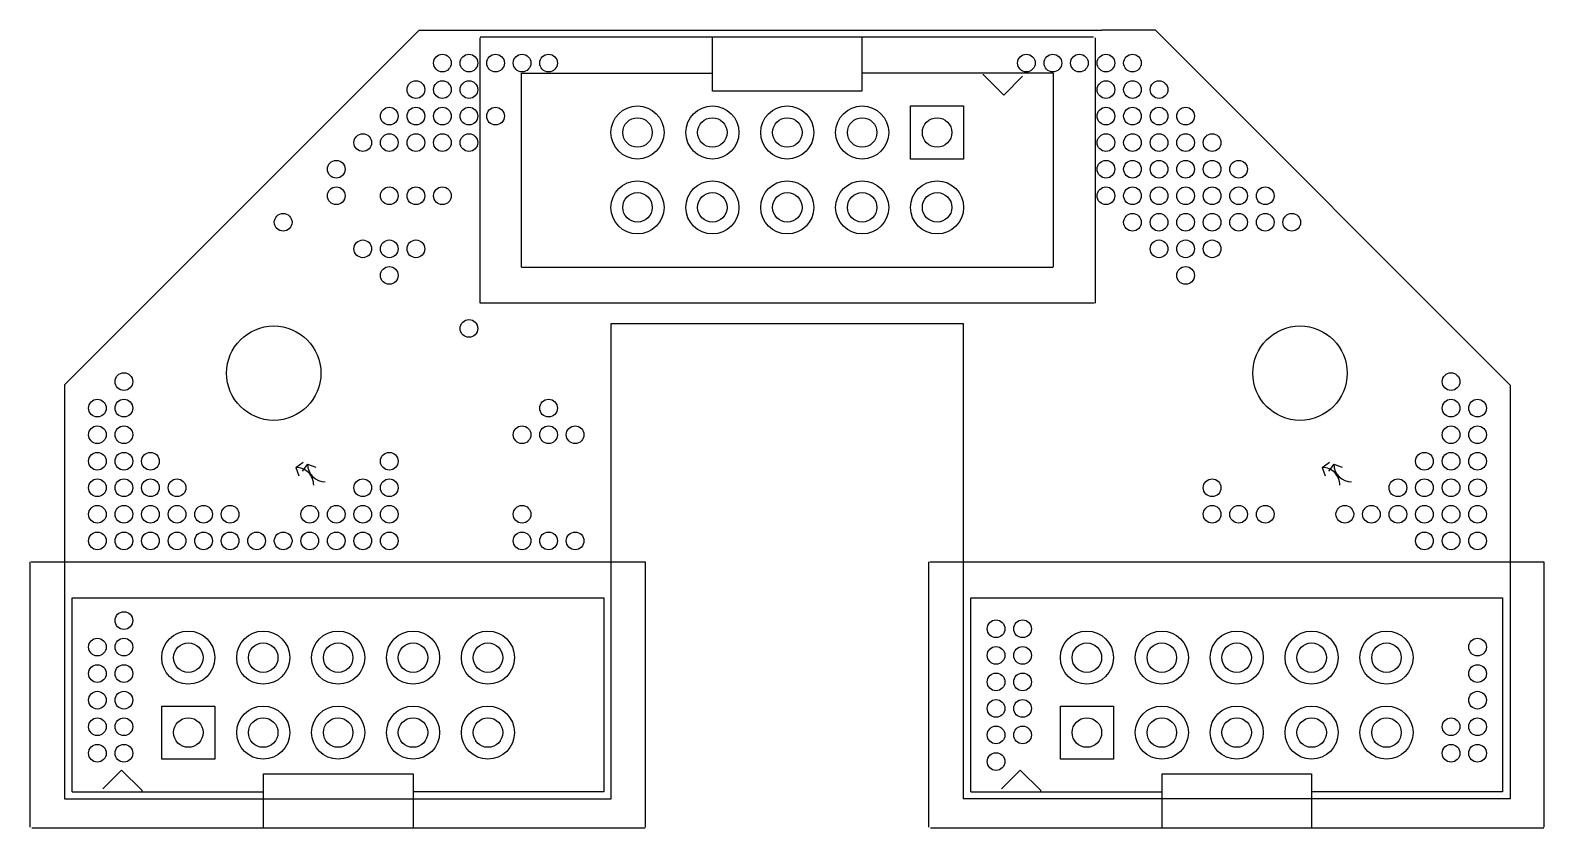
# Model space of a CAD drawing. Header units: millimetres. Extents: x 3.7 to 55, y 6 to 33.
import ezdxf

# ---------------------------------------------------------------- set-up
doc = ezdxf.new("R2010")
doc.units = ezdxf.units.MM

msp = doc.modelspace()

# ---------------------------------------------------------------- linework, layer by layer
for points in [[(4.826, 21.019), (16.847, 33.04), (18.7, 33.04)], [(18.7, 33.04), (40, 33.04)], [(53.853, 21), (41.813, 33.04), (40, 33.04)], [(39.716, 32.801), (18.919, 32.801)], [(18.919, 23.784), (18.919, 32.784)], [(31.859, 32.801), (31.859, 30.972), (26.79, 30.972), (26.79, 32.801)], [(39.769, 32.784), (39.769, 23.784)], [(20.322, 25.012), (20.322, 31.582)], [(20.322, 31.582), (24.25, 31.582)], [(24.25, 31.582), (26.79, 31.582)], [(38.347, 31.582), (31.859, 31.582)], [(37.306, 31.48), (36.671, 30.845), (35.985, 31.531), (35.985, 31.556)], [(38.347, 31.582), (38.347, 25.012)], [(38.338, 25.003), (20.322, 25.003)], [(39.741, 23.784), (18.919, 23.784)], [(23.36, 20.5), (23.36, 23.099), (35.298, 23.099), (35.298, 20.5)], [(4.826, 21.019), (4.826, 6.985), (23.36, 6.985)], [(53.853, 6.985), (53.853, 21)], [(23.36, 6.985), (23.36, 20.5)], [(35.298, 20.5), (35.298, 6.985)], [(12.671, 18.218), (12.911, 18.398)], [(12.671, 18.218), (12.771, 17.938)], [(13.066, 18.329), (12.886, 18.089)], [(13.066, 18.329), (13.346, 18.229)], [(47.471, 18.218), (47.711, 18.398)], [(47.471, 18.218), (47.571, 17.938)], [(47.866, 18.329), (47.686, 18.089)], [(47.866, 18.329), (48.146, 18.229)], [(3.661, 6.021), (3.661, 15.021)], [(3.689, 15.021), (24.511, 15.021)], [(24.511, 15.021), (24.511, 6.021)], [(34.131, 6.021), (34.131, 15.021)], [(34.159, 15.021), (54.981, 15.021)], [(54.981, 15.021), (54.981, 6.021)], [(5.083, 7.223), (5.083, 13.793)], [(5.092, 13.802), (23.108, 13.802)], [(23.108, 13.793), (23.108, 7.223)], [(35.553, 7.223), (35.553, 13.793)], [(35.562, 13.802), (53.578, 13.802)], [(53.578, 13.793), (53.578, 7.223)], [(6.124, 7.325), (6.759, 7.96), (7.445, 7.274), (7.445, 7.249)], [(11.571, 6.004), (11.571, 7.833), (16.64, 7.833), (16.64, 6.004)], [(36.594, 7.325), (37.229, 7.96), (37.915, 7.274), (37.915, 7.249)], [(42.041, 6.004), (42.041, 7.833), (47.11, 7.833), (47.11, 6.004)], [(5.083, 7.223), (11.571, 7.223)], [(19.18, 7.223), (16.64, 7.223)], [(23.108, 7.223), (19.18, 7.223)], [(35.553, 7.223), (42.041, 7.223)], [(49.65, 7.223), (47.11, 7.223)], [(53.578, 7.223), (49.65, 7.223)], [(53.853, 6.985), (35.298, 6.985)], [(3.714, 6.004), (24.511, 6.004)], [(34.184, 6.004), (54.981, 6.004)]]:
    msp.add_lwpolyline(points)
for points in [[(35.31, 28.675), (33.51, 28.675), (33.51, 30.475), (35.31, 30.475)], [(8.12, 10.13), (9.92, 10.13), (9.92, 8.33), (8.12, 8.33)], [(38.59, 10.13), (40.39, 10.13), (40.39, 8.33), (38.59, 8.33)]]:
    msp.add_lwpolyline(points, close=True)
for centre, radius in [((17.636, 31.93), 0.3), ((18.536, 31.93), 0.3), ((19.437, 31.93), 0.3), ((20.337, 31.93), 0.3), ((21.236, 31.93), 0.3), ((37.437, 31.93), 0.3), ((38.336, 31.93), 0.3), ((39.236, 31.93), 0.3), ((40.137, 31.93), 0.3), ((41.036, 31.93), 0.3), ((16.737, 31.029), 0.3), ((17.636, 31.029), 0.3), ((18.536, 31.029), 0.3), ((40.137, 31.029), 0.3), ((41.036, 31.029), 0.3), ((41.936, 31.029), 0.3), ((15.836, 30.129), 0.3), ((16.737, 30.129), 0.3), ((17.636, 30.129), 0.3), ((18.536, 30.129), 0.3), ((19.437, 30.129), 0.3), ((24.25, 29.575), 0.9), ((26.79, 29.575), 0.9), ((29.33, 29.575), 0.9), ((31.87, 29.575), 0.9), ((40.137, 30.129), 0.3), ((41.036, 30.129), 0.3), ((41.936, 30.129), 0.3), ((42.837, 30.129), 0.3), ((24.25, 29.575), 0.5), ((26.79, 29.575), 0.5), ((29.33, 29.575), 0.5), ((31.87, 29.575), 0.5), ((34.41, 29.575), 0.5), ((14.936, 29.23), 0.3), ((15.836, 29.23), 0.3), ((16.737, 29.23), 0.3), ((17.636, 29.23), 0.3), ((18.536, 29.23), 0.3), ((40.137, 29.23), 0.3), ((41.036, 29.23), 0.3), ((41.936, 29.23), 0.3), ((42.837, 29.23), 0.3), ((43.737, 29.23), 0.3), ((14.037, 28.33), 0.3), ((40.137, 28.33), 0.3), ((41.036, 28.33), 0.3), ((41.936, 28.33), 0.3), ((42.837, 28.33), 0.3), ((43.737, 28.33), 0.3), ((44.636, 28.33), 0.3), ((14.037, 27.429), 0.3), ((15.836, 27.429), 0.3), ((16.737, 27.429), 0.3), ((17.636, 27.429), 0.3), ((24.25, 27.035), 0.9), ((26.79, 27.035), 0.9), ((29.33, 27.035), 0.9), ((31.87, 27.035), 0.9), ((34.41, 27.035), 0.9), ((40.137, 27.429), 0.3), ((41.036, 27.429), 0.3), ((41.936, 27.429), 0.3), ((42.837, 27.429), 0.3), ((43.737, 27.429), 0.3), ((44.636, 27.429), 0.3), ((45.537, 27.429), 0.3), ((24.25, 27.035), 0.5), ((26.79, 27.035), 0.5), ((29.33, 27.035), 0.5), ((31.87, 27.035), 0.5), ((34.41, 27.035), 0.5), ((12.236, 26.53), 0.3), ((41.036, 26.53), 0.3), ((41.936, 26.53), 0.3), ((42.837, 26.53), 0.3), ((43.737, 26.53), 0.3), ((44.636, 26.53), 0.3), ((45.537, 26.53), 0.3), ((46.437, 26.53), 0.3), ((14.936, 25.63), 0.3), ((15.836, 25.63), 0.3), ((16.737, 25.63), 0.3), ((41.936, 25.63), 0.3), ((42.837, 25.63), 0.3), ((43.737, 25.63), 0.3), ((15.836, 24.729), 0.3), ((42.837, 24.729), 0.3), ((18.536, 22.93), 0.3), ((11.917, 21.415), 1.6), ((46.717, 21.415), 1.6), ((6.836, 21.129), 0.3), ((51.837, 21.129), 0.3), ((5.936, 20.23), 0.3), ((6.836, 20.23), 0.3), ((21.236, 20.23), 0.3), ((51.837, 20.23), 0.3), ((52.736, 20.23), 0.3), ((5.936, 19.329), 0.3), ((6.836, 19.329), 0.3), ((20.337, 19.329), 0.3), ((21.236, 19.329), 0.3), ((22.137, 19.329), 0.3), ((51.837, 19.329), 0.3), ((52.736, 19.329), 0.3), ((5.936, 18.429), 0.3), ((6.836, 18.429), 0.3), ((7.737, 18.429), 0.3), ((15.836, 18.429), 0.3), ((50.936, 18.429), 0.3), ((51.837, 18.429), 0.3), ((52.736, 18.429), 0.3), ((5.936, 17.53), 0.3), ((6.836, 17.53), 0.3), ((7.737, 17.53), 0.3), ((8.637, 17.53), 0.3), ((14.936, 17.53), 0.3), ((15.836, 17.53), 0.3), ((43.737, 17.53), 0.3), ((50.036, 17.53), 0.3), ((50.936, 17.53), 0.3), ((51.837, 17.53), 0.3), ((52.736, 17.53), 0.3), ((5.936, 16.63), 0.3), ((6.836, 16.63), 0.3), ((7.737, 16.63), 0.3), ((8.637, 16.63), 0.3), ((9.536, 16.63), 0.3), ((10.437, 16.63), 0.3), ((13.137, 16.63), 0.3), ((14.037, 16.63), 0.3), ((14.936, 16.63), 0.3), ((15.836, 16.63), 0.3), ((20.337, 16.63), 0.3), ((43.737, 16.63), 0.3), ((44.636, 16.63), 0.3), ((45.537, 16.63), 0.3), ((48.237, 16.63), 0.3), ((49.137, 16.63), 0.3), ((50.036, 16.63), 0.3), ((50.936, 16.63), 0.3), ((51.837, 16.63), 0.3), ((52.736, 16.63), 0.3), ((5.936, 15.729), 0.3), ((6.836, 15.729), 0.3), ((7.737, 15.729), 0.3), ((8.637, 15.729), 0.3), ((9.536, 15.729), 0.3), ((10.437, 15.729), 0.3), ((11.337, 15.729), 0.3), ((12.236, 15.729), 0.3), ((13.137, 15.729), 0.3), ((14.037, 15.729), 0.3), ((14.936, 15.729), 0.3), ((15.836, 15.729), 0.3), ((20.337, 15.729), 0.3), ((21.236, 15.729), 0.3), ((22.137, 15.729), 0.3), ((50.936, 15.729), 0.3), ((51.837, 15.729), 0.3), ((52.736, 15.729), 0.3), ((6.836, 13.029), 0.3), ((36.409, 12.748), 0.3), ((37.309, 12.748), 0.3), ((5.936, 12.13), 0.3), ((6.836, 12.13), 0.3), ((9.02, 11.77), 0.9), ((11.56, 11.77), 0.9), ((14.1, 11.77), 0.9), ((16.64, 11.77), 0.9), ((19.18, 11.77), 0.9), ((39.49, 11.77), 0.9), ((42.03, 11.77), 0.9), ((44.57, 11.77), 0.9), ((47.11, 11.77), 0.9), ((49.65, 11.77), 0.9), ((52.736, 12.13), 0.3), ((9.02, 11.77), 0.5), ((11.56, 11.77), 0.5), ((14.1, 11.77), 0.5), ((16.64, 11.77), 0.5), ((19.18, 11.77), 0.5), ((36.409, 11.848), 0.3), ((37.309, 11.848), 0.3), ((39.49, 11.77), 0.5), ((42.03, 11.77), 0.5), ((44.57, 11.77), 0.5), ((47.11, 11.77), 0.5), ((49.65, 11.77), 0.5), ((5.936, 11.23), 0.3), ((6.836, 11.23), 0.3), ((52.736, 11.23), 0.3), ((36.409, 10.948), 0.3), ((37.309, 10.948), 0.3), ((5.936, 10.329), 0.3), ((6.836, 10.329), 0.3), ((36.409, 10.048), 0.3), ((37.309, 10.048), 0.3), ((52.736, 10.329), 0.3), ((11.56, 9.23), 0.9), ((14.1, 9.23), 0.9), ((16.64, 9.23), 0.9), ((19.18, 9.23), 0.9), ((42.03, 9.23), 0.9), ((44.57, 9.23), 0.9), ((47.11, 9.23), 0.9), ((49.65, 9.23), 0.9), ((5.936, 9.429), 0.3), ((6.836, 9.429), 0.3), ((9.02, 9.23), 0.5), ((11.56, 9.23), 0.5), ((14.1, 9.23), 0.5), ((16.64, 9.23), 0.5), ((19.18, 9.23), 0.5), ((36.409, 9.148), 0.3), ((37.309, 9.148), 0.3), ((39.49, 9.23), 0.5), ((42.03, 9.23), 0.5), ((44.57, 9.23), 0.5), ((47.11, 9.23), 0.5), ((49.65, 9.23), 0.5), ((51.837, 9.429), 0.3), ((52.736, 9.429), 0.3), ((5.936, 8.53), 0.3), ((6.836, 8.53), 0.3), ((51.837, 8.53), 0.3), ((52.736, 8.53), 0.3), ((36.409, 8.248), 0.3)]:
    msp.add_circle(centre, radius)
for centre, start, end in [((12.671, 17.618), 359.9976, 90), ((13.666, 18.329), 180, 270), ((47.471, 17.618), 359.9976, 90), ((48.466, 18.329), 180, 270)]:
    msp.add_arc(centre, 0.6, start, end)

doc.saveas('drawing.dxf')
